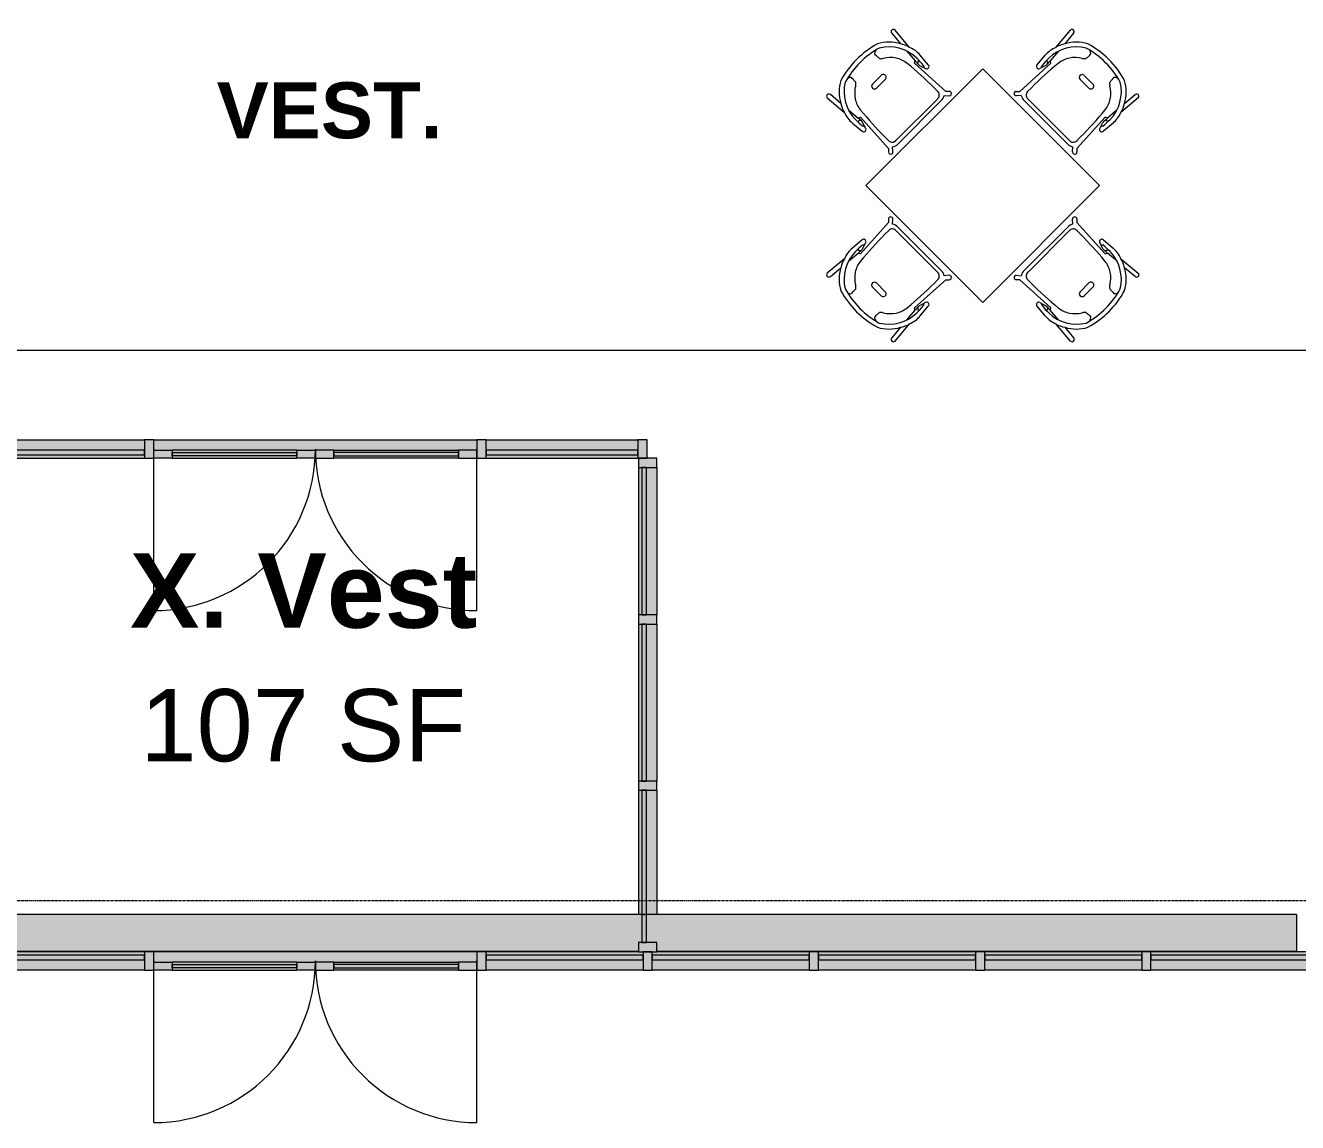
# Model space of a CAD drawing. Header units: inches. Extents: x 21836 to 26875, y -23174 to -20350.
# Drawn here: x 25990.1 to 26267.1, y -22832.6 to -22593.7 of the extents above; entities that cross this region are included whole.
import ezdxf

# ---------------------------------------------------------------- set-up
doc = ezdxf.new("R2010")
doc.units = ezdxf.units.IN
doc.header["$MEASUREMENT"] = 0
doc.linetypes.add('Grid Line 1_2_', pattern=[0.875, 0.5, -0.125, 0.125, -0.125])
for name, color, linetype, lineweight in [('A-DOOR', 31, 'Continuous', 13), ('A-GLAZ-CURT', 52, 'Continuous', 9), ('A-GLAZ-CWMG', 51, 'Continuous', 9), ('G-ANNO-SYMB', 111, 'Continuous', 9), ('G-ANNO-TEXT', 231, 'Continuous', 9), ('I-FURN', 30, 'Continuous', 9), ('M-AREA-IDEN', 171, 'Continuous', 9), ('S-BEAM', 12, 'Continuous', 9), ('S-GRID', 1, 'Continuous', 9)]:
    doc.layers.add(name, color=color, linetype=linetype, lineweight=lineweight)
doc.styles.add('Arial_2', font='arial.ttf', dxfattribs={"height": 15.736527})
doc.styles.add('Arial_B', font='arialbd.ttf', dxfattribs={"height": 12.177074})
doc.styles.add('Arial_B_1', font='arialbd.ttf', dxfattribs={"height": 16.236099})

# ---------------------------------------------------------------- blocks, each defined once
blk = doc.blocks.new('Girt_C - 8_D-757212-First Floor Plan')
at = {"layer": 'S-BEAM'}
h = blk.add_hatch(color=256, dxfattribs=at)
h.paths.add_polyline_path([(26266.89, -22787.49), (26266.89, -22787.3), (26125.39, -22787.33), (26125.39, -22787.49), (26260.16, -22787.49)], flags=0)
h.paths.add_polyline_path([(26124.39, -22787.49), (26124.39, -22787.3), (25980.77, -22787.34), (25980.77, -22787.49), (26087.37, -22787.49)], flags=0)
h.paths.add_polyline_path([(25836.27, -22787.49), (25836.27, -22787.3), (25801.77, -22787.35), (25801.77, -22787.49), (25810.91, -22787.49)], flags=0)
h.paths.add_polyline_path([(25672.89, -22787.49), (25672.89, -22787.3), (25644.39, -22787.35), (25644.39, -22787.41), (25639.39, -22787.35), (25639.39, -22787.3), (25603.39, -22787.36), (25603.39, -22787.41), (25598.39, -22787.36), (25598.39, -22787.3), (25562.39, -22787.36), (25562.39, -22787.41), (25557.39, -22787.36), (25557.39, -22787.3), (25521.39, -22787.36), (25521.39, -22787.49), (25672.68, -22787.49)], flags=0)
h.paths.add_polyline_path([(25507.39, -22787.49), (25516.39, -22787.44), (25516.39, -22787.3), (25507.39, -22787.36), (25507.39, -22787.44)], flags=0)
h.paths.add_polyline_path([(25502.39, -22787.49), (25502.39, -22787.3), (25466.39, -22787.36), (25466.39, -22787.41), (25461.39, -22787.36), (25461.39, -22787.3), (25425.39, -22787.33), (25425.39, -22787.41), (25420.39, -22787.36), (25420.39, -22787.3), (25384.39, -22787.33), (25384.39, -22787.41), (25379.39, -22787.37), (25379.39, -22787.3), (25353.52, -22787.33), (25353.52, -22787.49), (25465.33, -22787.49)], flags=0)
h.paths.add_polyline_path([(25112.52, -22787.49), (25112.52, -22787.3), (25078.02, -22787.33), (25078.02, -22787.49), (25085.19, -22787.49)], flags=0)
h = blk.add_hatch(color=256, dxfattribs=at)
h.paths.add_polyline_path([(26266.89, -22795.12), (26266.89, -22787.49), (26125.39, -22787.49), (26125.39, -22793.43), (26127.64, -22793.43), (26127.64, -22795.12), (26260.16, -22795.12)], flags=0)
h.paths.add_polyline_path([(26123.64, -22795.12), (26123.64, -22793.43), (26124.39, -22793.43), (26124.39, -22787.49), (25980.77, -22787.49), (25980.77, -22795.12), (26087.37, -22795.12)], flags=0)
h.paths.add_polyline_path([(25836.27, -22795.12), (25836.27, -22787.49), (25801.77, -22787.49), (25801.77, -22795.12), (25810.91, -22795.12)], flags=0)
h.paths.add_polyline_path([(25672.68, -22795.12), (25672.89, -22795.12), (25672.89, -22787.49), (25521.39, -22787.49), (25521.39, -22795.12), (25534.45, -22795.12)], flags=0)
h.paths.add_polyline_path([(25502.39, -22795.12), (25502.39, -22787.49), (25353.52, -22787.49), (25353.52, -22795.12), (25465.33, -22795.12)], flags=0)
h.paths.add_polyline_path([(25516.39, -22795.12), (25516.39, -22787.49), (25507.39, -22787.49), (25507.39, -22795.12)], flags=0)
h.paths.add_polyline_path([(25112.52, -22795.12), (25112.52, -22787.49), (25078.02, -22787.49), (25078.02, -22795.12), (25085.19, -22795.12)], flags=0)
for points in [[(26125.39, -22787.49), (26125.39, -22787.3), (26124.39, -22787.33), (26124.39, -22787.49)], [(26124.39, -22793.43), (26125.39, -22793.43), (26125.39, -22787.49), (26124.39, -22787.49)]]:
    blk.add_hatch(color=256, dxfattribs=at).paths.add_polyline_path(points, flags=0)
h = blk.add_hatch(color=256, dxfattribs=at)
h.paths.add_polyline_path([(26260.16, -22795.3), (26266.89, -22795.28), (26266.89, -22795.12), (26127.64, -22795.12), (26127.64, -22795.3), (26225.61, -22795.3)], flags=0)
h.paths.add_polyline_path([(26123.64, -22795.3), (26123.64, -22795.12), (25980.77, -22795.13), (25980.77, -22795.3), (26087.37, -22795.3)], flags=0)
h.paths.add_polyline_path([(25836.27, -22795.3), (25836.27, -22795.12), (25801.77, -22795.14), (25801.77, -22795.3), (25810.91, -22795.3)], flags=0)
h.paths.add_polyline_path([(25672.89, -22795.3), (25672.89, -22795.12), (25521.39, -22795.16), (25521.39, -22795.3), (25672.68, -22795.3)], flags=0)
h.paths.add_polyline_path([(25516.39, -22795.3), (25516.39, -22795.12), (25507.39, -22795.16), (25507.39, -22795.3)], flags=0)
h.paths.add_polyline_path([(25502.39, -22795.3), (25502.39, -22795.12), (25353.52, -22795.17), (25353.52, -22795.3), (25465.33, -22795.3)], flags=0)
h.paths.add_polyline_path([(25112.52, -22795.3), (25112.52, -22795.12), (25078.02, -22795.12), (25078.02, -22795.3), (25085.19, -22795.3)], flags=0)
for p, q in [((26124.39, -22787.3), (25983.42, -22787.3)), ((26125.39, -22787.3), (26124.39, -22787.3)), ((26266.89, -22787.3), (26125.39, -22787.3)), ((26266.89, -22787.3), (26266.89, -22787.49)), ((26266.89, -22787.49), (26266.89, -22795.12)), ((25980.77, -22795.3), (26123.64, -22795.3)), ((26127.64, -22795.3), (26266.89, -22795.3)), ((26266.89, -22795.12), (26266.89, -22795.3))]:
    blk.add_line(p, q, dxfattribs=at)
blk = doc.blocks.new('Falcon 7700 Series Pedestal Base - 36_ Square Top x 30_ - Wheelchair Height-460525-First Floor Plan')
at = {"layer": 'I-FURN'}
for p, q in [((18, 18), (-18, 18)), ((-18, 18), (-18, -18)), ((18, -18), (18, 18)), ((-18, -18), (18, -18))]:
    blk.add_line(p, q, dxfattribs=at)
blk = doc.blocks.new('HermanMiller_Collection_Air-Chair_SideChair_Arms - Arms-457867-First Floor Plan')
at = {"layer": 'I-FURN'}
for p, q in [((-3.55, 10.02), (-8.45, 10.45)), ((-8.45, 9.45), (-5.47, 9.18)), ((-3.35, 9.02), (-0.6, 8.8)), ((2.04, 10.2), (-0.69, 10.45)), ((-0.34, 8.32), (-0.6, 8.8)), ((-0.6, 8.8), (0.38, 8.73)), ((8.79, 8.8), (-0.34, 8.32)), ((0.77, 8.78), (2.2, 9.22)), ((9.32, 9.33), (8.79, 8.8)), ((9.17, 7.94), (10.01, 8.64)), ((6.45, 7.57), (7.62, 7.57)), ((8.7, 6.35), (8.7, -6.35)), ((9.52, -6.69), (9.52, 6.69)), ((-3.6, 1.35), (-3.6, -1.35)), ((-2.35, -1.35), (-2.35, 1.35)), ((6.45, -7.57), (7.62, -7.57)), ((10.01, -8.64), (9.17, -7.94)), ((-5.47, -9.18), (-8.45, -9.45)), ((-8.45, -10.45), (-3.55, -10.02)), ((-3.35, -9.02), (-0.6, -8.8)), ((-0.69, -10.45), (2.04, -10.2)), ((-0.6, -8.8), (-0.34, -8.32)), ((0.38, -8.73), (-0.6, -8.8)), ((-0.34, -8.32), (8.79, -8.8)), ((2.2, -9.22), (0.77, -8.78)), ((8.79, -8.8), (9.32, -9.33))]:
    blk.add_line(p, q, dxfattribs=at)
for centre, radius, start, end in [((-1.51, 1.66), 8.5, 117.7851, 152.2149), ((-8.45, 9.95), 0.5, 90, 270), ((-0.65, 0.76), 8.69, 90.7893, 148.9202), ((-2.46, 4.97), 5.17, 102.2096, 125.548), ((-1.25, 4.41), 6.06, 84.7201, 112.311), ((-0.51, -9.88), 19.32, 84.4222, 90.7893), ((0.44, 9.26), 0.53, 159.7405, 262.7198), ((0.45, 9.65), 0.924, 265.6115, 290.3639), ((1.81, 9.64), 0.521, 212.9555, 275.0445), ((2.06, 9.7), 0.499, 287, 91.3054), ((9.66, 8.99), 0.49, 315, 135), ((9.93, 0), 19.77, 163.4787, 196.5213), ((-0.23, 0.83), 6.63, 124.5004, 148.6439), ((-0.92, 1.66), 5.55, 95.4677, 123.4626), ((6.58, -76.67), 84.24, 90.0911, 95.4677), ((7.62, 6.48), 1.09, 353.2467, 90.0911), ((7.56, 6.82), 1.97, 356.1033, 34.6542), ((9.93, 0), 18.77, 163.7855, 196.2145), ((-7.66, 5.36), 2.08, 305.4968, 328.6439), ((-2.98, 1.35), 0.625, 360, 180), ((-2.98, -1.35), 0.625, 180, 360), ((-0.65, -0.76), 8.69, 211.0798, 269.2107), ((-7.66, -5.36), 2.08, 31.3561, 54.5032), ((-0.23, -0.83), 6.63, 211.3561, 235.4996), ((-1.51, -1.66), 8.5, 207.7851, 242.2149), ((-0.92, -1.66), 5.55, 236.5374, 264.5323), ((6.58, 76.67), 84.24, 264.5323, 269.9089), ((7.62, -6.48), 1.09, 269.9089, 6.7533), ((7.56, -6.82), 1.97, 325.3458, 3.8967), ((-8.45, -9.95), 0.5, 90, 270), ((-2.46, -4.97), 5.17, 234.452, 257.7904), ((-1.25, -4.41), 6.06, 247.689, 275.2799), ((-0.51, 9.88), 19.32, 269.2107, 275.5778), ((0.44, -9.26), 0.53, 97.2802, 200.2595), ((0.45, -9.65), 0.924, 69.6361, 94.3885), ((1.81, -9.64), 0.521, 84.9555, 147.0445), ((2.06, -9.7), 0.499, 268.6946, 73), ((9.66, -8.99), 0.49, 225, 45)]:
    blk.add_arc(centre, radius, start, end, dxfattribs=at)
for centre, major_axis, ratio, start_param, end_param in [((-7.46, 6.92), (0.03, 3.66), 0.320235, 2.34328, 2.536765), ((-7.87, 5.38), (-0.03, 1.79), 0.298783, 2.522217, 3.153947), ((-7.46, -6.92), (-0.03, 3.66), 0.320235, 0.604828, 0.798312), ((-7.87, -5.38), (0.03, 1.79), 0.298783, 6.270831, 6.902561)]:
    blk.add_ellipse(centre, major_axis=major_axis, ratio=ratio, start_param=start_param, end_param=end_param, dxfattribs=at)
for points in [[(-6.45, 3.67), (-6.52, 3.66), (-6.67, 3.64), (-6.9, 3.62), (-7.13, 3.61), (-7.4, 3.6), (-7.65, 3.59), (-7.83, 3.59)], [(-6.45, -3.67), (-6.52, -3.66), (-6.67, -3.64), (-6.9, -3.62), (-7.13, -3.61), (-7.4, -3.6), (-7.65, -3.59), (-7.83, -3.59)]]:
    blk.add_open_spline(points, degree=3, knots=[-1, -1, -1, -1, -0.75, -0.5, -0.375, -0.25, 0, 0, 0, 0], dxfattribs=at)
blk = doc.blocks.new('HermanMiller_Collection_Air-Chair_SideChair_Arms - Arms-460524-First Floor Plan')
at = {"layer": 'I-FURN'}
for p, q in [((-8.45, 10.45), (-3.55, 10.02)), ((-5.47, 9.18), (-8.45, 9.45)), ((-3.35, 9.02), (-0.6, 8.8)), ((-0.69, 10.45), (2.04, 10.2)), ((-0.6, 8.8), (-0.34, 8.32)), ((0.38, 8.73), (-0.6, 8.8)), ((-0.34, 8.32), (8.79, 8.8)), ((2.2, 9.22), (0.77, 8.78)), ((8.79, 8.8), (9.32, 9.33)), ((10.01, 8.64), (9.17, 7.94)), ((6.45, 7.57), (7.62, 7.57)), ((8.7, -6.35), (8.7, 6.35)), ((9.52, 6.69), (9.52, -6.69)), ((-3.6, -1.35), (-3.6, 1.35)), ((-2.35, 1.35), (-2.35, -1.35)), ((6.45, -7.57), (7.62, -7.57)), ((9.17, -7.94), (10.01, -8.64)), ((-8.45, -9.45), (-5.47, -9.18)), ((-3.55, -10.02), (-8.45, -10.45)), ((-3.35, -9.02), (-0.6, -8.8)), ((2.04, -10.2), (-0.69, -10.45)), ((-0.34, -8.32), (-0.6, -8.8)), ((-0.6, -8.8), (0.38, -8.73)), ((8.79, -8.8), (-0.34, -8.32)), ((0.77, -8.78), (2.2, -9.22)), ((9.32, -9.33), (8.79, -8.8))]:
    blk.add_line(p, q, dxfattribs=at)
for centre, radius, start, end in [((-1.51, 1.66), 8.5, 117.7851, 152.2149), ((-8.45, 9.95), 0.5, 90, 270), ((-0.65, 0.76), 8.69, 90.7893, 148.9202), ((-2.46, 4.97), 5.17, 102.2096, 125.548), ((-1.25, 4.41), 6.06, 84.7201, 112.311), ((-0.51, -9.88), 19.32, 84.4222, 90.7893), ((0.44, 9.26), 0.53, 159.7405, 262.7198), ((0.45, 9.65), 0.924, 265.6115, 290.3639), ((1.81, 9.64), 0.521, 212.9555, 275.0445), ((2.06, 9.7), 0.499, 287, 91.3054), ((9.66, 8.99), 0.49, 315, 135), ((9.93, 0), 19.77, 163.4787, 196.5213), ((-0.23, 0.83), 6.63, 124.5004, 148.6439), ((-0.92, 1.66), 5.55, 95.4677, 123.4626), ((6.58, -76.67), 84.24, 90.0911, 95.4677), ((7.62, 6.48), 1.09, 353.2467, 90.0911), ((7.56, 6.82), 1.97, 356.1033, 34.6542), ((9.93, 0), 18.77, 163.7855, 196.2145), ((-7.66, 5.36), 2.08, 305.4968, 328.6439), ((-2.98, 1.35), 0.625, 0, 180), ((-2.98, -1.35), 0.625, 180, 0), ((-0.65, -0.76), 8.69, 211.0798, 269.2107), ((-7.66, -5.36), 2.08, 31.3561, 54.5032), ((-0.23, -0.83), 6.63, 211.3561, 235.4996), ((-1.51, -1.66), 8.5, 207.7851, 242.2149), ((-0.92, -1.66), 5.55, 236.5374, 264.5323), ((6.58, 76.67), 84.24, 264.5323, 269.9089), ((7.62, -6.48), 1.09, 269.9089, 6.7533), ((7.56, -6.82), 1.97, 325.3458, 3.8967), ((-8.45, -9.95), 0.5, 90, 270), ((-2.46, -4.97), 5.17, 234.452, 257.7904), ((-1.25, -4.41), 6.06, 247.689, 275.2799), ((-0.51, 9.88), 19.32, 269.2107, 275.5778), ((0.44, -9.26), 0.53, 97.2802, 200.2595), ((0.45, -9.65), 0.924, 69.6361, 94.3885), ((1.81, -9.64), 0.521, 84.9555, 147.0445), ((2.06, -9.7), 0.499, 268.6946, 73), ((9.66, -8.99), 0.49, 225, 45)]:
    blk.add_arc(centre, radius, start, end, dxfattribs=at)
for centre, major_axis, ratio, start_param, end_param in [((-7.46, 6.92), (0.03, 3.66), 0.320235, 2.34328, 2.536765), ((-7.87, 5.38), (-0.03, 1.79), 0.298783, 2.522217, 3.153947), ((-7.46, -6.92), (-0.03, 3.66), 0.320235, 0.604828, 0.798312), ((-7.87, -5.38), (0.03, 1.79), 0.298783, 6.270831, 6.902561)]:
    blk.add_ellipse(centre, major_axis=major_axis, ratio=ratio, start_param=start_param, end_param=end_param, dxfattribs=at)
for points in [[(-6.45, 3.67), (-6.52, 3.66), (-6.67, 3.64), (-6.9, 3.62), (-7.13, 3.61), (-7.4, 3.6), (-7.65, 3.59), (-7.83, 3.59)], [(-6.45, -3.67), (-6.52, -3.66), (-6.67, -3.64), (-6.9, -3.62), (-7.13, -3.61), (-7.4, -3.6), (-7.65, -3.59), (-7.83, -3.59)]]:
    blk.add_open_spline(points, degree=3, knots=[-1, -1, -1, -1, -0.75, -0.5, -0.375, -0.25, 0, 0, 0, 0], dxfattribs=at)
blk = doc.blocks.new('System Panel - Glazed-827451-First Floor Plan')
at = {"layer": 'A-GLAZ-CURT', "transparency": 33554649}
blk.add_hatch(color=256, dxfattribs=at).paths.add_polyline_path([(-16.53, 0.25), (16.53, 0.25), (16.53, 1.25), (-16.53, 1.25)], flags=0)
at = {"layer": 'A-GLAZ-CURT', "lineweight": 13}
for p, q in [((16.53, 1.25), (-16.53, 1.25)), ((-16.53, 1.25), (-16.53, 0.25)), ((-16.53, 0.25), (16.53, 0.25)), ((16.53, 0.25), (16.53, 1.25))]:
    blk.add_line(p, q, dxfattribs=at)
at = {"layer": 'A-GLAZ-CURT'}
for p, q in [((-16.53, 0.25), (-16.53, 1.25)), ((16.53, 1.25), (-16.53, 1.25)), ((-16.53, 0.25), (16.53, 0.25)), ((16.53, 1.25), (16.53, 0.25))]:
    blk.add_line(p, q, dxfattribs=at)
blk = doc.blocks.new('Door_Single_Storefront - one-827452-First Floor Plan')
at = {"layer": 'A-DOOR'}
h = blk.add_hatch(color=256, dxfattribs=at)
h.paths.add_polyline_path([(17.59375, -2), (17.59375, -0.25), (13.59375, -0.25), (13.59375, -2)], flags=0)
h.paths.add_polyline_path([(-17.59375, -2), (-13.59375, -2), (-13.59375, -0.25), (-17.59375, -0.25)], flags=0)
h = blk.add_hatch(color=256, dxfattribs=at)
h.paths.add_polyline_path([(13.59375, -2), (13.59375, -1.5), (-13.59375, -1.5), (-13.59375, -2)], flags=0)
h.paths.add_polyline_path([(13.59375, -0.75), (13.59375, -0.25), (-13.59375, -0.25), (-13.59375, -0.75)], flags=0)
blk.add_hatch(color=256, dxfattribs=at).paths.add_polyline_path([(13.59375, -1.5), (13.59375, -0.75), (-13.59375, -0.75), (-13.59375, -1.5)], flags=0)
for p, q in [((-17.59375, -35.1875), (-17.59375, 0)), ((-17.59375, -0.25), (-13.59375, -0.25)), ((-13.59375, -2), (-17.59375, -2)), ((-13.59375, -0.25), (-13.59375, -2)), ((13.59375, -0.25), (-13.59375, -0.25)), ((-13.59375, -1.5), (-13.59375, -0.75)), ((-13.59375, -0.75), (13.59375, -0.75)), ((13.59375, -1.5), (-13.59375, -1.5)), ((-13.59375, -2), (13.59375, -2)), ((13.59375, -2), (13.59375, -0.25)), ((13.59375, -0.25), (17.59375, -0.25)), ((13.59375, -0.75), (13.59375, -1.5)), ((17.59375, -2), (13.59375, -2)), ((17.59375, -0.25), (17.59375, -2))]:
    blk.add_line(p, q, dxfattribs=at)
blk.add_arc((-17.59375, 0), 35.1875, 270, 0, dxfattribs=at)
blk = doc.blocks.new('Door_Single_Storefront - one-827453-First Floor Plan')
at = {"layer": 'A-DOOR'}
h = blk.add_hatch(color=256, dxfattribs=at)
h.paths.add_polyline_path([(13.59375, 2), (13.59375, 0.25), (17.59375, 0.25), (17.59375, 2)], flags=0)
h.paths.add_polyline_path([(-16.51465, 2), (-17.59375, 2), (-17.59375, 0.25), (-13.59375, 0.25), (-13.59375, 2)], flags=0)
h = blk.add_hatch(color=256, dxfattribs=at)
h.paths.add_polyline_path([(13.59375, 2), (-13.59375, 2), (-13.59375, 1.5), (13.59375, 1.5)], flags=0)
h.paths.add_polyline_path([(-13.59375, 0.75), (-13.59375, 0.25), (13.59375, 0.25), (13.59375, 0.75)], flags=0)
blk.add_hatch(color=256, dxfattribs=at).paths.add_polyline_path([(13.59375, 1.5), (-13.59375, 1.5), (-13.59375, 0.75), (13.59375, 0.75)], flags=0)
for p, q in [((-17.59375, 35.1875), (-17.59375, 0)), ((-13.59375, 2), (-17.59375, 2)), ((-17.59375, 0.25), (-13.59375, 0.25)), ((-13.59375, 0.25), (-13.59375, 2)), ((-13.59375, 2), (13.59375, 2)), ((13.59375, 1.5), (-13.59375, 1.5)), ((-13.59375, 1.5), (-13.59375, 0.75)), ((-13.59375, 0.75), (13.59375, 0.75)), ((13.59375, 0.25), (-13.59375, 0.25)), ((17.59375, 2), (13.59375, 2)), ((13.59375, 2), (13.59375, 0.25)), ((13.59375, 0.75), (13.59375, 1.5)), ((13.59375, 0.25), (17.59375, 0.25)), ((17.59375, 0.25), (17.59375, 2))]:
    blk.add_line(p, q, dxfattribs=at)
blk.add_arc((-17.59375, 0), 35.1875, 360, 90, dxfattribs=at)
blk = doc.blocks.new('System Panel - Glazed-827454-First Floor Plan')
at = {"layer": 'A-GLAZ-CURT', "transparency": 33554649}
blk.add_hatch(color=256, dxfattribs=at).paths.add_polyline_path([(17.09, 0.25), (17.09, 1.25), (-17.09, 1.25), (-17.09, 0.25)], flags=0)
at = {"layer": 'A-GLAZ-CURT', "lineweight": 13}
for p, q in [((17.09, 1.25), (-17.09, 1.25)), ((-17.09, 1.25), (-17.09, 0.25)), ((-17.09, 0.25), (17.09, 0.25)), ((17.09, 0.25), (17.09, 1.25))]:
    blk.add_line(p, q, dxfattribs=at)
at = {"layer": 'A-GLAZ-CURT'}
for p, q in [((-17.09, 0.25), (-17.09, 1.25)), ((17.09, 1.25), (-17.09, 1.25)), ((-17.09, 0.25), (17.09, 0.25)), ((17.09, 1.25), (17.09, 0.25))]:
    blk.add_line(p, q, dxfattribs=at)
blk = doc.blocks.new('Rectangular Mullion - Rectangular Mullion 1-779228-First Floor Plan')
at = {"layer": 'A-GLAZ-CWMG'}
h = blk.add_hatch(color=256, dxfattribs=at)
h.paths.add_polyline_path([(25983.02, -22799.43), (26016.08, -22799.43), (26016.08, -22797.18), (25983.02, -22797.18)], flags=0)
h.paths.add_polyline_path([(25983.7, -22796.18), (26016.08, -22796.18), (26016.08, -22795.43), (25983.02, -22795.43), (25983.02, -22796.18)], flags=0)
blk.add_hatch(color=256, dxfattribs=at).paths.add_polyline_path([(25983.7, -22797.18), (26016.08, -22797.18), (26016.08, -22796.18), (25983.02, -22796.18), (25983.02, -22797.18)], flags=0)
for p, q in [((26016.08, -22795.43), (25983.02, -22795.43)), ((26016.08, -22799.43), (25983.02, -22799.43))]:
    blk.add_line(p, q, dxfattribs=at)
blk = doc.blocks.new('Rectangular Mullion - Rectangular Mullion 1-779661-First Floor Plan')
at = {"layer": 'A-GLAZ-CWMG'}
blk.add_hatch(color=256, dxfattribs=at).paths.add_polyline_path([(26049.27, -22797.68), (26053.27, -22797.68), (26053.27, -22795.43), (26018.08, -22795.43), (26018.08, -22797.68), (26022.08, -22797.68)], flags=0)
blk.add_line((26053.27, -22795.43), (26018.08, -22795.43), dxfattribs=at)
blk = doc.blocks.new('Rectangular Mullion - Rectangular Mullion 1-779662-First Floor Plan')
at = {"layer": 'A-GLAZ-CWMG'}
blk.add_hatch(color=256, dxfattribs=at).paths.add_polyline_path([(26057.27, -22797.68), (26088.45, -22797.68), (26088.45, -22795.43), (26053.27, -22795.43), (26053.27, -22797.68)], flags=0)
blk.add_line((26088.45, -22795.43), (26053.27, -22795.43), dxfattribs=at)
blk = doc.blocks.new('Rectangular Mullion - Rectangular Mullion 1-779229-First Floor Plan')
at = {"layer": 'A-GLAZ-CWMG'}
h = blk.add_hatch(color=256, dxfattribs=at)
h.paths.add_polyline_path([(26090.45, -22799.43), (26124.64, -22799.43), (26124.64, -22797.18), (26090.45, -22797.18)], flags=0)
h.paths.add_polyline_path([(26090.45, -22796.18), (26124.64, -22796.18), (26124.64, -22795.43), (26090.45, -22795.43)], flags=0)
blk.add_hatch(color=256, dxfattribs=at).paths.add_polyline_path([(26124.64, -22797.18), (26124.64, -22796.18), (26090.45, -22796.18), (26090.45, -22797.18)], flags=0)
for p, q in [((26123.64, -22795.43), (26090.45, -22795.43)), ((26124.64, -22799.43), (26090.45, -22799.43))]:
    blk.add_line(p, q, dxfattribs=at)
blk = doc.blocks.new('Rectangular Mullion - Rectangular Mullion 1-V27-First Floor Plan')
at = {"layer": 'A-GLAZ-CWMG'}
h = blk.add_hatch(color=256, dxfattribs=at)
h.paths.add_polyline_path([(26126.64, -22799.43), (26160.83, -22799.43), (26160.83, -22797.18), (26126.64, -22797.18)], flags=0)
h.paths.add_polyline_path([(26160.83, -22796.18), (26160.83, -22795.43), (26126.64, -22795.43), (26126.64, -22796.18), (26127.64, -22796.18)], flags=0)
blk.add_hatch(color=256, dxfattribs=at).paths.add_polyline_path([(26160.83, -22797.18), (26160.83, -22796.18), (26126.64, -22796.18), (26126.64, -22797.18)], flags=0)
for p, q in [((26160.83, -22795.43), (26127.64, -22795.43)), ((26160.83, -22799.43), (26126.64, -22799.43))]:
    blk.add_line(p, q, dxfattribs=at)
blk = doc.blocks.new('Rectangular Mullion - Rectangular Mullion 1-V28-First Floor Plan')
at = {"layer": 'A-GLAZ-CWMG'}
h = blk.add_hatch(color=256, dxfattribs=at)
h.paths.add_polyline_path([(26162.83, -22799.43), (26197.02, -22799.43), (26197.02, -22797.18), (26162.83, -22797.18)], flags=0)
h.paths.add_polyline_path([(26197.02, -22796.18), (26197.02, -22795.43), (26162.83, -22795.43), (26162.83, -22796.18)], flags=0)
blk.add_hatch(color=256, dxfattribs=at).paths.add_polyline_path([(26197.02, -22797.18), (26197.02, -22796.18), (26162.83, -22796.18), (26162.83, -22797.18)], flags=0)
for p, q in [((26197.02, -22795.43), (26162.83, -22795.43)), ((26197.02, -22799.43), (26162.83, -22799.43))]:
    blk.add_line(p, q, dxfattribs=at)
blk = doc.blocks.new('Rectangular Mullion - Rectangular Mullion 1-827449-First Floor Plan')
at = {"layer": 'A-GLAZ-CWMG'}
blk.add_hatch(color=256, dxfattribs=at).paths.add_polyline_path([(1, 2), (1, -2), (-1, -2), (-1, 2)], flags=0)
at = {"layer": 'A-GLAZ-CWMG', "lineweight": 20}
for p, q in [((-1, 2), (1, 2)), ((-1, -2), (-1, 2)), ((1, 2), (1, -2)), ((1, -2), (-1, -2))]:
    blk.add_line(p, q, dxfattribs=at)
blk = doc.blocks.new('System Panel - Glazed-836902-First Floor Plan')
at = {"layer": 'A-GLAZ-CURT', "transparency": 33554649}
blk.add_hatch(color=256, dxfattribs=at).paths.add_polyline_path([(-16.59, 0.25), (16.59, 0.25), (16.59, 1.25), (-16.59, 1.25)], flags=0)
at = {"layer": 'A-GLAZ-CURT', "lineweight": 13}
for p, q in [((16.59, 1.25), (-16.59, 1.25)), ((-16.59, 1.25), (-16.59, 0.25)), ((-16.59, 0.25), (16.59, 0.25)), ((16.59, 0.25), (16.59, 1.25))]:
    blk.add_line(p, q, dxfattribs=at)
at = {"layer": 'A-GLAZ-CURT'}
for p, q in [((16.59, 1.25), (-10.47, 1.25)), ((-10.47, 0.25), (16.59, 0.25)), ((16.59, 1.25), (16.59, 0.25))]:
    blk.add_line(p, q, dxfattribs=at)
blk = doc.blocks.new('System Panel - Glazed-836958-First Floor Plan')
at = {"layer": 'A-GLAZ-CURT', "transparency": 33554649}
blk.add_hatch(color=256, dxfattribs=at).paths.add_polyline_path([(-16.06, 0.25), (16.06, 0.25), (16.06, 1.25), (-16.06, 1.25)], flags=0)
at = {"layer": 'A-GLAZ-CURT', "lineweight": 13}
for p, q in [((16.06, 1.25), (-16.06, 1.25)), ((-16.06, 1.25), (-16.06, 0.25)), ((-16.06, 0.25), (16.06, 0.25)), ((16.06, 0.25), (16.06, 1.25))]:
    blk.add_line(p, q, dxfattribs=at)
at = {"layer": 'A-GLAZ-CURT'}
for p, q in [((-16.06, 0.25), (-16.06, 1.25)), ((16.06, 1.25), (-16.06, 1.25)), ((-16.06, 0.25), (16.06, 0.25)), ((16.06, 1.25), (16.06, 0.25))]:
    blk.add_line(p, q, dxfattribs=at)
blk = doc.blocks.new('Rectangular Mullion - Rectangular Mullion 1-780069-First Floor Plan')
at = {"layer": 'A-GLAZ-CWMG'}
h = blk.add_hatch(color=256, dxfattribs=at)
h.paths.add_polyline_path([(26127.64, -22787.3), (26127.64, -22760.24), (26125.39, -22760.24), (26125.39, -22787.3)], flags=0)
h.paths.add_polyline_path([(26124.39, -22787.3), (26124.39, -22760.24), (26123.64, -22760.24), (26123.64, -22787.3)], flags=0)
blk.add_hatch(color=256, dxfattribs=at).paths.add_polyline_path([(26125.39, -22787.3), (26125.39, -22760.24), (26124.39, -22760.24), (26124.39, -22787.3)], flags=0)
for p, q in [((26123.64, -22760.24), (26123.64, -22787.31)), ((26127.64, -22760.24), (26127.64, -22787.31))]:
    blk.add_line(p, q, dxfattribs=at)
blk = doc.blocks.new('Rectangular Mullion - Rectangular Mullion 1-V31-First Floor Plan')
at = {"layer": 'A-GLAZ-CWMG'}
h = blk.add_hatch(color=256, dxfattribs=at)
h.paths.add_polyline_path([(26127.64, -22758.24), (26127.64, -22724.05), (26125.39, -22724.07), (26125.39, -22758.24)], flags=0)
h.paths.add_polyline_path([(26124.39, -22758.24), (26124.39, -22724.05), (26123.64, -22724.07), (26123.64, -22758.24)], flags=0)
blk.add_hatch(color=256, dxfattribs=at).paths.add_polyline_path([(26125.39, -22758.24), (26125.39, -22724.05), (26124.39, -22724.07), (26124.39, -22758.24)], flags=0)
for p, q in [((26123.64, -22724.07), (26123.64, -22758.24)), ((26127.64, -22724.07), (26127.64, -22758.24))]:
    blk.add_line(p, q, dxfattribs=at)
blk = doc.blocks.new('Rectangular Mullion - Rectangular Mullion 1-780070-First Floor Plan')
at = {"layer": 'A-GLAZ-CWMG'}
h = blk.add_hatch(color=256, dxfattribs=at)
h.paths.add_polyline_path([(26125.39, -22722.05), (26127.64, -22722.05), (26127.64, -22689.93), (26125.39, -22689.93)], flags=0)
h.paths.add_polyline_path([(26123.64, -22722.05), (26124.39, -22722.05), (26124.39, -22689.93), (26123.64, -22689.93)], flags=0)
blk.add_hatch(color=256, dxfattribs=at).paths.add_polyline_path([(26125.39, -22722.05), (26125.39, -22689.93), (26124.39, -22689.93), (26124.39, -22722.05)], flags=0)
for p, q in [((26123.64, -22689.93), (26123.64, -22722.05)), ((26127.64, -22689.93), (26127.64, -22722.05))]:
    blk.add_line(p, q, dxfattribs=at)
blk = doc.blocks.new('Rectangular Mullion - Rectangular Mullion 1-836904-First Floor Plan')
at = {"layer": 'A-GLAZ-CWMG'}
blk.add_hatch(color=256, dxfattribs=at).paths.add_polyline_path([(-2, 2), (0, 2), (0, -2), (-2, -2)], flags=0)
at = {"layer": 'A-GLAZ-CWMG', "lineweight": 20}
for p, q in [((-2, 2), (0, 2)), ((-2, -2), (-2, 2)), ((0, 2), (0, -2)), ((0, -2), (-2, -2))]:
    blk.add_line(p, q, dxfattribs=at)
blk = doc.blocks.new('Rectangular Mullion - Rectangular Mullion 1-836905-First Floor Plan')
at = {"layer": 'A-GLAZ-CWMG'}
blk.add_hatch(color=256, dxfattribs=at).paths.add_polyline_path([(0, 2), (-2, 2), (-2, -2), (0, -2)], flags=0)
at = {"layer": 'A-GLAZ-CWMG', "lineweight": 20}
for p, q in [((0, 2), (-2, 2)), ((-2, 2), (-2, -2)), ((0, -2), (0, 2)), ((-2, -2), (0, -2))]:
    blk.add_line(p, q, dxfattribs=at)
blk = doc.blocks.new('Rectangular Mullion - Rectangular Mullion 1-827470-First Floor Plan')
at = {"layer": 'A-GLAZ-CWMG'}
blk.add_hatch(color=256, dxfattribs=at).paths.add_polyline_path([(-1, 2), (1, 2), (1, -2), (-1, -2)], flags=0)
at = {"layer": 'A-GLAZ-CWMG', "lineweight": 20}
for p, q in [((-1, 2), (1, 2)), ((-1, -2), (-1, 2)), ((1, 2), (1, -2)), ((1, -2), (-1, -2))]:
    blk.add_line(p, q, dxfattribs=at)
blk = doc.blocks.new('Rectangular Mullion - Rectangular Mullion 1-775617-First Floor Plan')
at = {"layer": 'A-GLAZ-CWMG'}
h = blk.add_hatch(color=256, dxfattribs=at)
h.paths.add_polyline_path([(26090.45, -22687.93), (26123.52, -22687.93), (26123.52, -22687.18), (26090.45, -22687.18)], flags=0)
h.paths.add_polyline_path([(26090.45, -22686.18), (26123.52, -22686.18), (26123.52, -22683.93), (26090.45, -22683.93)], flags=0)
blk.add_hatch(color=256, dxfattribs=at).paths.add_polyline_path([(26123.52, -22687.18), (26123.52, -22686.18), (26090.45, -22686.18), (26090.45, -22687.18)], flags=0)
for p, q in [((26090.45, -22683.93), (26123.52, -22683.93)), ((26090.45, -22687.93), (26123.52, -22687.93))]:
    blk.add_line(p, q, dxfattribs=at)
blk = doc.blocks.new('Rectangular Mullion - Rectangular Mullion 1-769168-First Floor Plan')
at = {"layer": 'A-GLAZ-CWMG'}
blk.add_hatch(color=256, dxfattribs=at).paths.add_polyline_path([(24383.64, -22362.3), (24387.64, -22362.3), (24387.64, -22360.05), (24352.45, -22360.05), (24352.45, -22362.3), (24356.45, -22362.3)], flags=0)
blk.add_line((24352.45, -22360.05), (24387.64, -22360.05), dxfattribs=at)
blk = doc.blocks.new('Rectangular Mullion - Rectangular Mullion 1-769169-First Floor Plan')
at = {"layer": 'A-GLAZ-CWMG'}
blk.add_hatch(color=256, dxfattribs=at).paths.add_polyline_path([(24348.45, -22362.3), (24352.45, -22362.3), (24352.45, -22360.05), (24317.27, -22360.05), (24317.27, -22362.3), (24321.27, -22362.3)], flags=0)
blk.add_line((24317.27, -22360.05), (24352.45, -22360.05), dxfattribs=at)
blk = doc.blocks.new('Rectangular Mullion - Rectangular Mullion 1-771670-First Floor Plan')
at = {"layer": 'A-GLAZ-CWMG'}
h = blk.add_hatch(color=256, dxfattribs=at)
h.paths.add_polyline_path([(25983.02, -22687.93), (26016.08, -22687.93), (26016.08, -22687.18), (25983.02, -22687.18)], flags=0)
h.paths.add_polyline_path([(25983.02, -22686.18), (26016.08, -22686.18), (26016.08, -22683.93), (25983.02, -22683.93)], flags=0)
blk.add_hatch(color=256, dxfattribs=at).paths.add_polyline_path([(26016.08, -22687.18), (26016.08, -22686.18), (25983.02, -22686.18), (25983.02, -22687.18)], flags=0)
for p, q in [((25983.02, -22683.93), (26016.08, -22683.93)), ((25983.02, -22687.93), (26016.08, -22687.93))]:
    blk.add_line(p, q, dxfattribs=at)
blk = doc.blocks.new('Rectangular Mullion - Rectangular Mullion 1-827475-First Floor Plan')
at = {"layer": 'A-GLAZ-CWMG'}
blk.add_hatch(color=256, dxfattribs=at).paths.add_polyline_path([(0, -2), (0, 2), (-2, 2), (-2, -2)], flags=0)
at = {"layer": 'A-GLAZ-CWMG', "lineweight": 20}
for p, q in [((0, 2), (-2, 2)), ((-2, 2), (-2, -2)), ((0, -2), (0, 2)), ((-2, -2), (0, -2))]:
    blk.add_line(p, q, dxfattribs=at)

msp = doc.modelspace()

# ---------------------------------------------------------------- linework, layer by layer
at = {"layer": 'G-ANNO-SYMB'}
msp.add_line((26322.50937, -22664.44135), (21851.27267, -22664.44135), dxfattribs=at)
at = {"layer": 'S-GRID', "linetype": 'Grid Line 1_2_'}
msp.add_line((26875.45558, -22784.30281), (22016.39023, -22784.30281), dxfattribs=at)

# ---------------------------------------------------------------- block references
at = {"layer": 'A-DOOR'}
for p in [(26035.67148, -22685.92781), (26035.67148, -22797.42781)]:
    msp.add_blockref('Door_Single_Storefront - one-827452-First Floor Plan', p, dxfattribs=at)
at = {"layer": 'A-DOOR', "rotation": 180}
for p in [(26070.85898, -22685.92781), (26070.85898, -22797.42781)]:
    msp.add_blockref('Door_Single_Storefront - one-827453-First Floor Plan', p, dxfattribs=at)
at = {"layer": 'A-GLAZ-CURT'}
for name, p, rotation in [('System Panel - Glazed-827451-First Floor Plan', (25999.54648, -22685.92781), 180), ('System Panel - Glazed-827451-First Floor Plan', (26106.98398, -22685.92781), 180), ('System Panel - Glazed-836958-First Floor Plan', (26125.64023, -22705.99031), 90), ('System Panel - Glazed-827454-First Floor Plan', (26125.64023, -22741.14656), 90), ('System Panel - Glazed-836902-First Floor Plan', (26125.64023, -22776.83406), 90)]:
    msp.add_blockref(name, p, dxfattribs=dict(at, rotation=rotation))
for name, p in [('System Panel - Glazed-827451-First Floor Plan', (25999.54648, -22797.42781)), ('System Panel - Glazed-827454-First Floor Plan', (26107.54648, -22797.42781)), ('System Panel - Glazed-827454-First Floor Plan', (26143.73398, -22797.42781)), ('System Panel - Glazed-827454-First Floor Plan', (26179.92148, -22797.42781)), ('System Panel - Glazed-827454-First Floor Plan', (26216.10898, -22797.42781)), ('System Panel - Glazed-827454-First Floor Plan', (26252.29648, -22797.42781))]:
    msp.add_blockref(name, p, dxfattribs=at)
at = {"layer": 'A-GLAZ-CWMG'}
for name, p in [('Rectangular Mullion - Rectangular Mullion 1-771670-First Floor Plan', (0, 0)), ('Rectangular Mullion - Rectangular Mullion 1-769169-First Floor Plan', (1700.8125, -323.875)), ('Rectangular Mullion - Rectangular Mullion 1-769168-First Floor Plan', (1700.8125, -323.875)), ('Rectangular Mullion - Rectangular Mullion 1-775617-First Floor Plan', (0, 0)), ('Rectangular Mullion - Rectangular Mullion 1-827475-First Floor Plan', (26125.51523, -22685.92781)), ('Rectangular Mullion - Rectangular Mullion 1-780070-First Floor Plan', (0, 0)), ('Rectangular Mullion - Rectangular Mullion 1-V31-First Floor Plan', (0, 0)), ('Rectangular Mullion - Rectangular Mullion 1-780069-First Floor Plan', (0, 0)), ('Rectangular Mullion - Rectangular Mullion 1-779228-First Floor Plan', (0, 0)), ('Rectangular Mullion - Rectangular Mullion 1-779661-First Floor Plan', (0, 0)), ('Rectangular Mullion - Rectangular Mullion 1-779662-First Floor Plan', (0, 0)), ('Rectangular Mullion - Rectangular Mullion 1-779229-First Floor Plan', (0, 0)), ('Rectangular Mullion - Rectangular Mullion 1-V27-First Floor Plan', (0, 0)), ('Rectangular Mullion - Rectangular Mullion 1-V28-First Floor Plan', (0, 0)), ('Rectangular Mullion - Rectangular Mullion 1-V28-First Floor Plan', (36.1875, 0)), ('Rectangular Mullion - Rectangular Mullion 1-V28-First Floor Plan', (72.375, 0))]:
    msp.add_blockref(name, p, dxfattribs=at)
at = {"layer": 'A-GLAZ-CWMG', "extrusion": (0, 0, -1)}
for p in [(-26017.07773, -22685.92781), (-26089.45273, -22685.92781)]:
    msp.add_blockref('Rectangular Mullion - Rectangular Mullion 1-827470-First Floor Plan', p, dxfattribs=at)
for name, p, rotation in [('Rectangular Mullion - Rectangular Mullion 1-836904-First Floor Plan', (-26125.64023, -22687.92781), 90), ('Rectangular Mullion - Rectangular Mullion 1-827470-First Floor Plan', (-26125.64023, -22723.05281), 90), ('Rectangular Mullion - Rectangular Mullion 1-827470-First Floor Plan', (-26125.64023, -22759.24031), 90), ('Rectangular Mullion - Rectangular Mullion 1-827449-First Floor Plan', (-26017.07773, -22797.42781), 180), ('Rectangular Mullion - Rectangular Mullion 1-827449-First Floor Plan', (-26089.45273, -22797.42781), 180), ('Rectangular Mullion - Rectangular Mullion 1-827449-First Floor Plan', (-26125.64023, -22797.42781), 180), ('Rectangular Mullion - Rectangular Mullion 1-827449-First Floor Plan', (-26161.82773, -22797.42781), 180), ('Rectangular Mullion - Rectangular Mullion 1-827449-First Floor Plan', (-26198.01523, -22797.42781), 180), ('Rectangular Mullion - Rectangular Mullion 1-827449-First Floor Plan', (-26234.20273, -22797.42781), 180)]:
    msp.add_blockref(name, p, dxfattribs=dict(at, rotation=rotation))
at = {"layer": 'A-GLAZ-CWMG', "rotation": 270}
msp.add_blockref('Rectangular Mullion - Rectangular Mullion 1-836905-First Floor Plan', (26125.64023, -22795.42781), dxfattribs=at)
at = {"layer": 'I-FURN'}
for name, p, rotation in [('HermanMiller_Collection_Air-Chair_SideChair_Arms - Arms-457867-First Floor Plan', (26178.07916, -22608.04671), 314.9999999999997), ('HermanMiller_Collection_Air-Chair_SideChair_Arms - Arms-460524-First Floor Plan', (26219.09135, -22608.04671), 224.9999999999995), ('Falcon 7700 Series Pedestal Base - 36_ Square Top x 30_ - Wheelchair Height-460525-First Floor Plan', (26198.58526, -22628.55281), 314.9999999999997), ('HermanMiller_Collection_Air-Chair_SideChair_Arms - Arms-457867-First Floor Plan', (26178.07916, -22649.05891), 44.99999999999943), ('HermanMiller_Collection_Air-Chair_SideChair_Arms - Arms-460524-First Floor Plan', (26219.09135, -22649.05891), 134.9999999999997)]:
    msp.add_blockref(name, p, dxfattribs=dict(at, rotation=rotation))
at = {"layer": 'S-BEAM'}
msp.add_blockref('Girt_C - 8_D-757212-First Floor Plan', (0, 0), dxfattribs=at)

# ---------------------------------------------------------------- texts
at = {"layer": 'G-ANNO-TEXT', "color": 7, "insert": (26056.35182, -22606.06709), "char_height": 12.177074, "width": 56.88, "attachment_point": 2, "line_spacing_factor": 0.938532, "style": 'Arial_B', "bg_fill": 3, "box_fill_scale": 1.25, "bg_fill_color": 0, "bg_fill_transparency": 0}
msp.add_mtext('VEST.', dxfattribs=at)
at = {"layer": 'M-AREA-IDEN', "attachment_point": 2, "line_spacing_factor": 0.938532}
for s, insert, char_height, width, style in [('X. Vest', (26050.7199, -22708.62931), 16.236099, 87.552, 'Arial_B_1'), ('107 SF', (26050.61055, -22738.20735), 15.736527, 84.48, 'Arial_2')]:
    msp.add_mtext(s, dxfattribs=dict(at, insert=insert, char_height=char_height, width=width, style=style))

doc.saveas('drawing.dxf')
